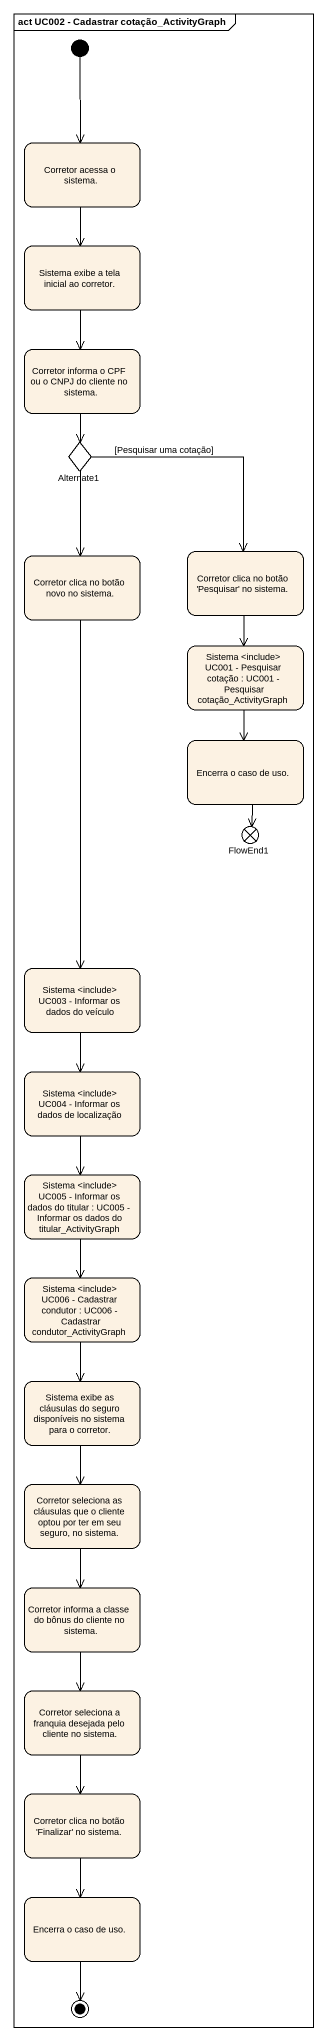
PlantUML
@startuml
mainframe act UC002 - Cadastrar cotação_ActivityGraph
hide empty description
state "Corretor acessa o sistema." as Corretor_acessa_o_sistema
state "Sistema exibe a tela inicial ao corretor." as Sistema_exibe_a_tela
state "Corretor informa o CPF ou o CNPJ do cliente no sistema." as Corretor_informa_o_CPF_ou_o
state Alternate1 <<choice>>
state "Corretor clica no botão 'Pesquisar' no sistema." as Corretor_clica_no_botão
state "Corretor clica no botão novo no sistema." as Corretor_clica_no_botão_2
state "Sistema <include> UC001 - Pesquisar cotação : UC001 - Pesquisar cotação_ActivityGraph" as Sistema_include_UC001
state "Encerra o caso de uso." as Encerra_o_caso_de_uso
state FlowEnd1 <<end>>
state "Sistema <include> UC003 - Informar os dados do veículo" as Sistema_include_UC003
state "Sistema <include> UC004 - Informar os dados de localização" as Sistema_include_UC004
state "Sistema <include> UC005 - Informar os dados do titular : UC005 - Informar os dados do titular_ActivityGraph" as Sistema_include_UC005
state "Sistema <include> UC006 - Cadastrar condutor : UC006 - Cadastrar condutor_ActivityGraph" as Sistema_include_UC006
state "Sistema exibe as cláusulas do seguro disponíveis no sistema para o corretor." as Sistema_exibe_as_cláusulas
state "Corretor seleciona as cláusulas que o cliente optou por ter em seu seguro, no sistema." as Corretor_seleciona_as
state "Corretor informa a classe do bônus do cliente no sistema." as Corretor_informa_a_classe
state "Corretor seleciona a franquia desejada pelo cliente no sistema." as Corretor_seleciona_a
state "Corretor clica no botão 'Finalizar' no sistema." as Corretor_clica_no_botão_3
state "Encerra o caso de uso." as Encerra_o_caso_de_uso_2
[*] --> Corretor_acessa_o_sistema
Corretor_acessa_o_sistema --> Sistema_exibe_a_tela
Sistema_exibe_a_tela --> Corretor_informa_o_CPF_ou_o
Corretor_informa_o_CPF_ou_o --> Alternate1
Alternate1 --> Corretor_clica_no_botão : [Pesquisar uma cotação]
Alternate1 --> Corretor_clica_no_botão_2
Corretor_clica_no_botão --> Sistema_include_UC001
Corretor_clica_no_botão_2 --> Sistema_include_UC003
Sistema_include_UC001 --> Encerra_o_caso_de_uso
Encerra_o_caso_de_uso --> FlowEnd1
Sistema_include_UC003 --> Sistema_include_UC004
Sistema_include_UC004 --> Sistema_include_UC005
Sistema_include_UC005 --> Sistema_include_UC006
Sistema_include_UC006 --> Sistema_exibe_as_cláusulas
Sistema_exibe_as_cláusulas --> Corretor_seleciona_as
Corretor_seleciona_as --> Corretor_informa_a_classe
Corretor_informa_a_classe --> Corretor_seleciona_a
Corretor_seleciona_a --> Corretor_clica_no_botão_3
Corretor_clica_no_botão_3 --> Encerra_o_caso_de_uso_2
Encerra_o_caso_de_uso_2 --> [*]
@enduml
